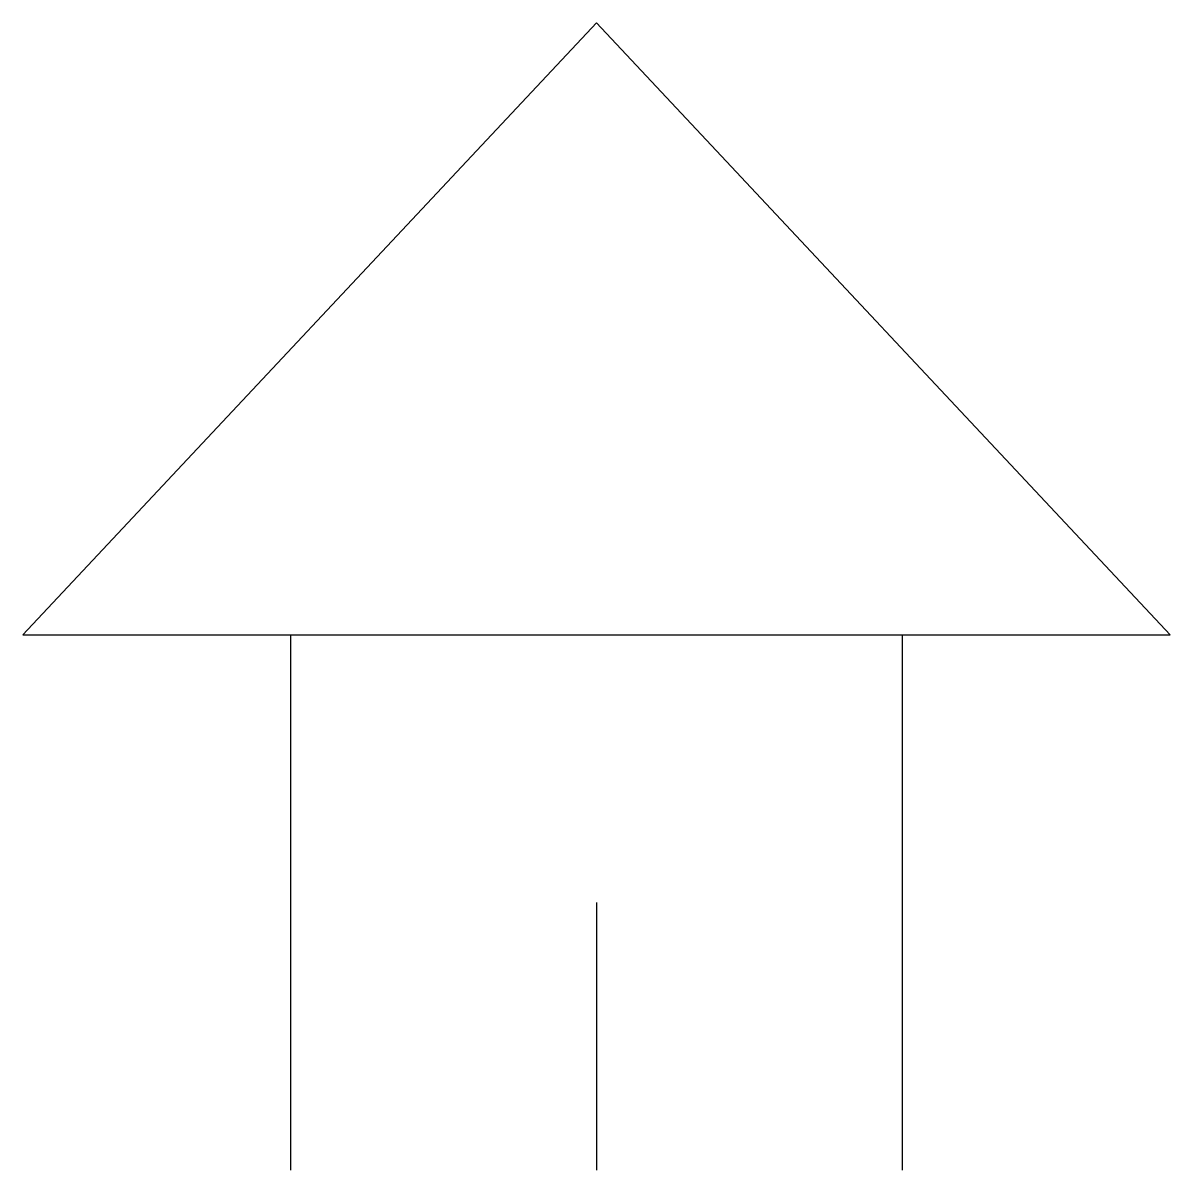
# Model space of a CAD drawing. Extents: x -1.5 to 1.5, y 0 to 3.
import ezdxf

# ---------------------------------------------------------------- set-up
doc = ezdxf.new("R2010")
doc.units = 0
doc.layers.get('0').update_dxf_attribs({"linetype": 'CONTINUOUS'})

msp = doc.modelspace()

# ---------------------------------------------------------------- linework, layer by layer
at = {"color": 0}
for p, q in [((0, 3), (-1.5, 1.4)), ((1.5, 1.4), (0, 3)), ((-1.5, 1.4), (1.5, 1.4)), ((-0.8, 1.4), (-0.8, 0)), ((0.8, 0), (0.8, 1.4)), ((0, 0.7), (0, 0))]:
    msp.add_line(p, q, dxfattribs=at)

doc.saveas('drawing.dxf')
